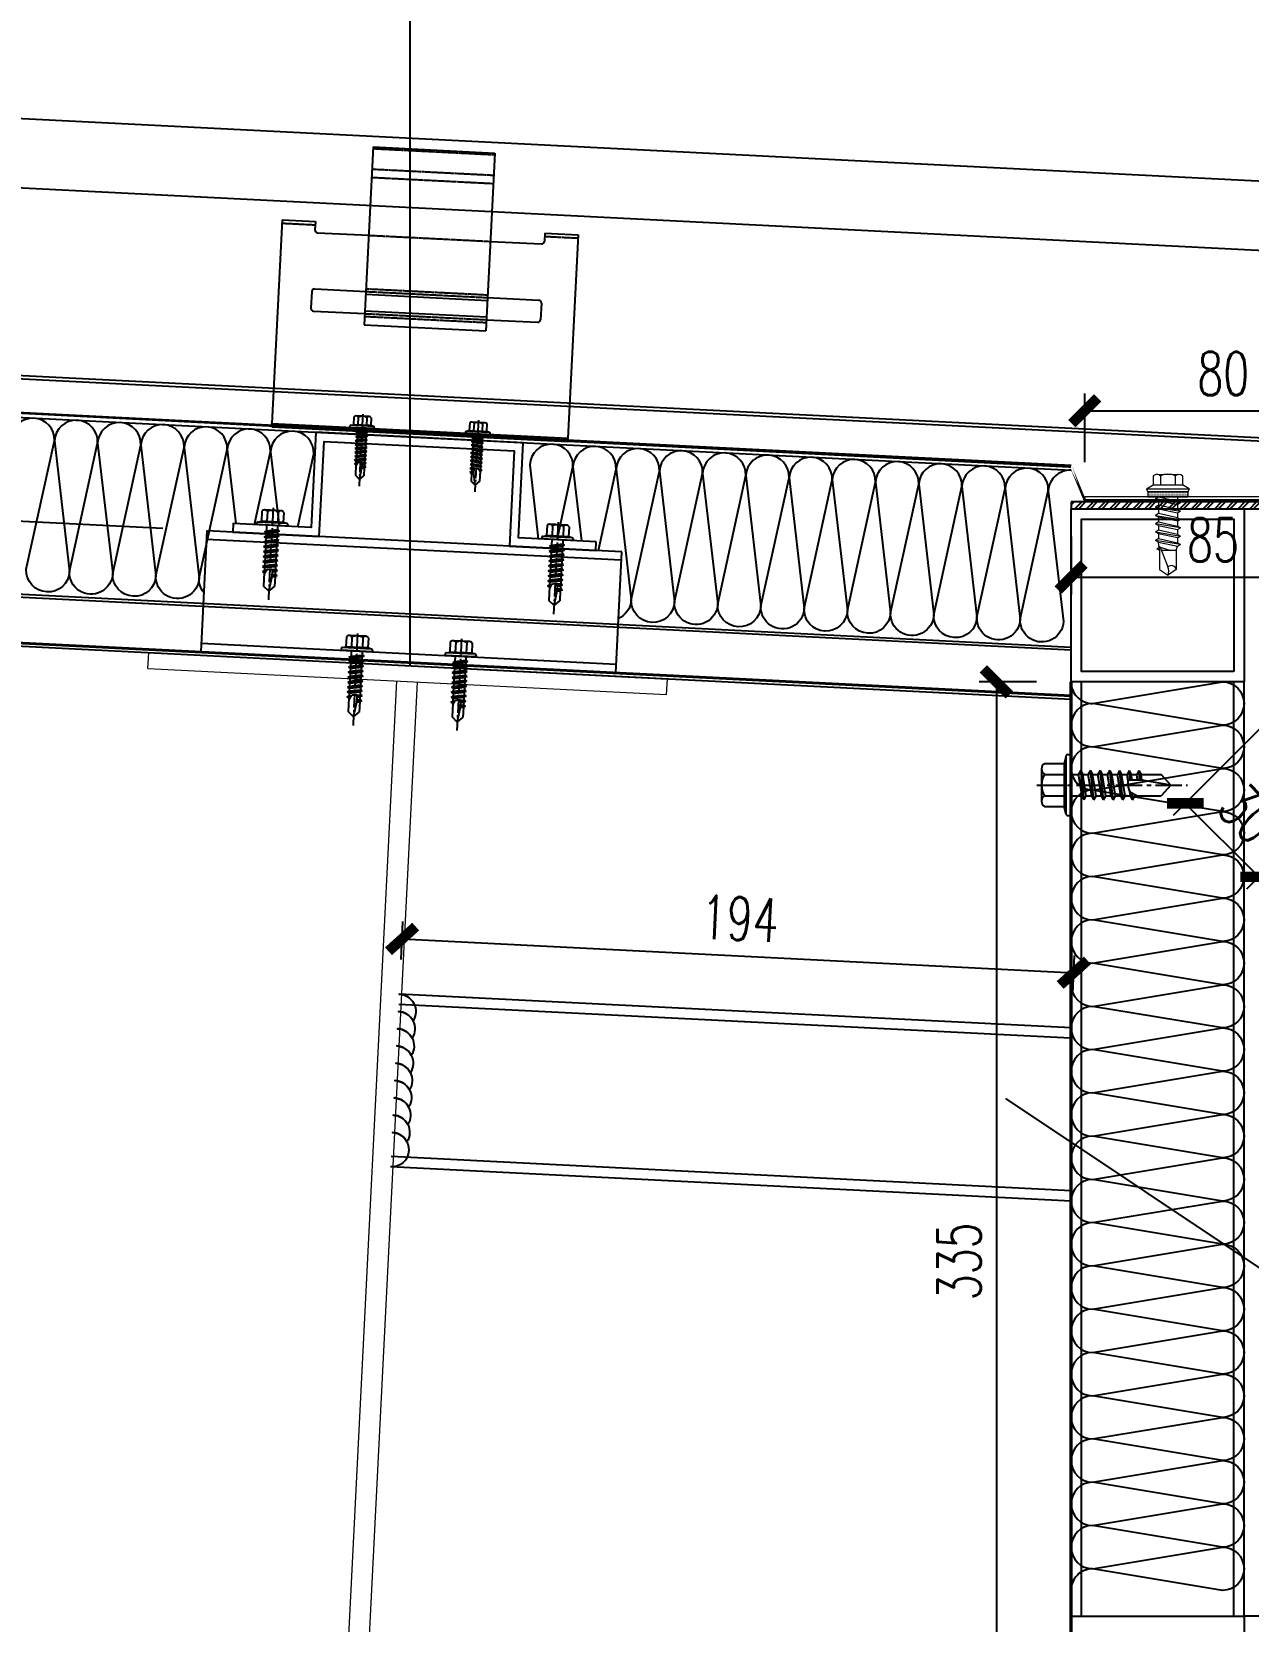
# Model space of a CAD drawing. Extents: x -599358 to 2865263, y -1062760 to 486533.
# Drawn here: x 116409.8 to 116761.2, y -727564.4 to -727105.1 of the extents above; entities that cross this region are included whole.
import ezdxf

# ---------------------------------------------------------------- set-up
doc = ezdxf.new("R2010")
doc.units = 0
for name, pattern in [('CENTER2', [28.575, 19.05, -3.175, 3.175, -3.175]), ('DASH', [0.35, 0.25, -0.1]), ('HIDDEN', [0.375, 0.25, -0.125])]:
    doc.linetypes.add(name, pattern=pattern)
for name, color, linetype, lineweight in [('00-BW', 140, 'HIDDEN', 5), ('0CABR-零部件（螺钉、螺栓、五金件）', 53, 'Continuous', 13), ('S-dim', 81, 'Continuous', 0), ('屋面板', 6, 'Continuous', 13), ('粗', 7, 'Continuous', 50), ('紧固件', 4, 'Continuous', 13)]:
    doc.layers.add(name, color=color, linetype=linetype, lineweight=lineweight)
for name, color, linetype in [('A-AXIS-SYMB', 3, 'Continuous'), ('BWM', 8, 'Continuous'), ('DIM', 173, 'Continuous'), ('HATCH', 66, 'Continuous'), ('PJ', 151, 'Continuous'), ('Q-焊缝', 8, 'Continuous'), ('SEAMLOK75 - SHEET', 6, 'Continuous'), ('ZX', 1, 'CENTER2'), ('虹吸雨水斗', 6, 'Continuous'), ('配件', 4, 'Continuous'), ('钢承板', 253, 'Continuous')]:
    doc.layers.add(name, color=color, linetype=linetype)
doc.styles.add('DHTEXT-1', font='romans.shx', dxfattribs={"width": 0.7, "bigfont": 'chinese.shx'})
doc.dimstyles.new('ZN5', dxfattribs={"dimscale": 5, "dimtxt": 2.5, "dimasz": 1.5, "dimexe": 1, "dimexo": 2, "dimgap": 0.9, "dimtad": 1, "dimdec": 0, "dimdsep": 46, "dimtxsty": 'DHTEXT-1', "dimblk": 'ARCHTICK', "dimcen": 2.5, "dimclrd": 173, "dimclre": 173, "dimclrt": 7, "dimazin": 2, "dimtfac": 1, "dimtix": 1, "dimtmove": 2, "dimatfit": 3, "dimfxl": 0, "dimarcsym": 0})

# ---------------------------------------------------------------- blocks, each defined once
blk = doc.blocks.new('压块-flat-1')
at = {"layer": 'HATCH', "ltscale": 10}
h = blk.add_hatch(dxfattribs=at)
h.set_pattern_fill('ACET-2D-ANSI32', color=256, scale=0.5)
h.set_pattern_definition([(45, (-3162.4305, -11124.3203), (-1.683798, 1.683798), []), (45, (-3161.308, -11124.3203), (-1.683798, 1.683798), [])])
h.paths.add_polyline_path([(-82, 0), (-82, -2), (-2, -2), (-2, -50), (0, -50), (0, 0)])
at = {"layer": '配件', "color": 4}
blk.add_lwpolyline([(-82, 0), (-82, -2), (-2, -2), (-2, -50), (0, -50), (0, 0)], close=True, dxfattribs=at)
blk = doc.blocks.new('G$C114A11A0')
at = {"layer": '0CABR-零部件（螺钉、螺栓、五金件）'}
h = blk.add_hatch(dxfattribs=at)
h.set_pattern_fill('DOTS', color=256, scale=0.1, style=0)
h.set_pattern_definition([(0, (-261042.33595, 10165.88129), (0.079375, 0.15875), [0, -0.15875])])
h.paths.add_polyline_path([(11.93, 30.92), (0.38, 30.92), (0.38, 29.38), (11.93, 29.38)])
for p, q in [((0, 31.69), (1.92, 32.84)), ((1.92, 35.52), (1.92, 32.84)), ((1.92, 32.84), (10.4, 32.84)), ((2.98, 35.92), (9.34, 35.92)), ((4.04, 35.52), (4.04, 32.84)), ((8.28, 35.52), (8.28, 32.84)), ((10.4, 35.52), (10.4, 32.84)), ((12.32, 31.69), (10.4, 32.84)), ((0, 31.69), (12.32, 31.69)), ((0, 31.69), (0.28, 30.92)), ((0.28, 30.92), (12.04, 30.92)), ((0.38, 30.92), (0.38, 29.38)), ((0.38, 29.38), (11.93, 29.38)), ((11.93, 30.92), (11.93, 29.38)), ((12.32, 31.69), (12.04, 30.92))]:
    blk.add_line(p, q, dxfattribs=at)
at = {"layer": '0CABR-零部件（螺钉、螺栓、五金件）', "ltscale": 0.03}
for p, q in [((3.42, 29.38), (2.55, 28.88)), ((3.42, 28.38), (2.55, 28.88)), ((9.77, 27.68), (2.55, 28.88)), ((3.42, 29.38), (8.9, 28.18)), ((3.42, 28.38), (8.9, 27.17)), ((3.42, 28.38), (3.42, 26.97)), ((8.9, 29.38), (8.9, 28.18)), ((8.9, 28.18), (9.77, 27.68)), ((8.9, 27.17), (9.77, 27.68)), ((3.42, 26.97), (2.55, 26.47)), ((3.42, 25.97), (2.55, 26.47)), ((2.55, 26.47), (9.77, 25.27)), ((3.42, 24.57), (2.55, 24.07)), ((3.42, 23.57), (2.55, 24.07)), ((2.55, 24.07), (9.77, 22.87)), ((8.9, 25.77), (3.42, 26.97)), ((3.42, 25.97), (8.9, 24.77)), ((3.42, 25.97), (3.42, 24.57)), ((8.9, 23.37), (3.42, 24.57)), ((3.42, 23.57), (3.42, 22.16)), ((8.9, 22.36), (3.42, 23.57)), ((8.9, 27.17), (8.9, 25.77)), ((8.9, 25.77), (9.77, 25.27)), ((8.9, 24.77), (9.77, 25.27)), ((8.9, 24.77), (8.9, 23.37)), ((8.9, 23.37), (9.77, 22.87)), ((3.42, 22.16), (2.55, 21.66)), ((3.42, 21.16), (2.55, 21.66)), ((9.77, 20.46), (2.55, 21.66)), ((3.42, 19.76), (2.55, 19.26)), ((3.42, 18.76), (2.55, 19.26)), ((2.55, 19.26), (9.77, 18.06)), ((3.42, 22.16), (8.9, 20.96)), ((3.42, 21.16), (3.42, 19.76)), ((3.42, 21.16), (8.9, 19.96)), ((8.9, 18.56), (3.42, 19.76)), ((8.9, 17.55), (3.42, 18.76)), ((3.42, 18.76), (3.42, 17.35)), ((8.9, 22.36), (9.77, 22.87)), ((8.9, 22.36), (8.9, 20.96)), ((8.9, 20.96), (9.77, 20.46)), ((8.9, 19.96), (9.77, 20.46)), ((8.9, 19.96), (8.9, 18.56)), ((8.9, 18.56), (9.77, 18.06)), ((3.42, 17.35), (2.55, 16.85)), ((9.77, 15.65), (2.55, 16.85)), ((3.42, 16.35), (2.55, 16.85)), ((3.64, 14.8), (2.92, 14.39)), ((2.92, 14.39), (3.69, 14.2)), ((3.72, 13.92), (2.92, 14.39)), ((3.42, 17.35), (8.9, 16.15)), ((3.42, 17.35), (8.9, 16.15)), ((3.42, 16.35), (8.9, 15.15)), ((3.65, 14.7), (3.42, 16.35)), ((3.65, 14.7), (3.76, 13.58)), ((3.92, 14.88), (6.17, 9.23)), ((3.93, 14.85), (7.03, 13.89)), ((4.15, 14.1), (5, 13.89)), ((8.56, 13.89), (4.21, 13.89)), ((8.56, 13.89), (8.9, 15.15)), ((8.56, 13.89), (8.56, 8.43)), ((8.9, 17.55), (9.77, 18.06)), ((8.9, 17.55), (8.9, 16.15)), ((8.9, 16.15), (9.77, 15.65)), ((8.9, 15.15), (9.77, 15.65)), ((3.76, 13.58), (3.76, 8.43)), ((3.76, 8.43), (6.01, 6.86)), ((8.56, 8.43), (6.31, 6.86))]:
    blk.add_line(p, q, dxfattribs=at)
at = {"layer": '0CABR-零部件（螺钉、螺栓、五金件）'}
for centre, radius, start, end in [((2.98, 34.33), 1.59, 48.3968, 131.6032), ((6.16, 30.15), 5.78, 68.4898, 111.5102), ((9.34, 34.33), 1.59, 48.3968, 131.6032)]:
    blk.add_arc(centre, radius, start, end, dxfattribs=at)
at = {"layer": '0CABR-零部件（螺钉、螺栓、五金件）', "ltscale": 0.03}
for centre, radius, start, end in [((3.77, 14.84), 0.147, 16.3775, 187.739), ((7.1, 8.02), 1.53, 15.6219, 127.3885), ((3.17, 7.99), 3.25, 338.5847, 22.4418), ((6.16, 7.07), 0.267, 235, 305)]:
    blk.add_arc(centre, radius, start, end, dxfattribs=at)
blk = doc.blocks.new('_ArchTick')
at = {"color": 0, "linetype": 'ByBlock', "const_width": 0.4}
blk.add_lwpolyline([(-0.5, -0.5), (0.5, 0.5)], dxfattribs=at)
blk = doc.blocks.new('*D1842')
at = {"layer": 'Defpoints', "color": 0, "ltscale": 50, "transparency": 16777216}
for p in [(116182.19, -727235.31), (116457.67, -727249.17), (116222.42, -727273.48)]:
    blk.add_point(p, dxfattribs=at)
at = {"layer": 'DIM', "color": 173, "linetype": 'ByBlock', "lineweight": -2, "ltscale": 50, "transparency": 16777216}
for p, q in [((116447.68, -727248.67), (116177.2, -727235.06)), ((116180.38, -727271.37), (116182.19, -727235.31)), ((116212.43, -727272.98), (116175.38, -727271.12))]:
    blk.add_line(p, q, dxfattribs=at)
at = {"layer": 'DIM', "color": 173, "lineweight": -2, "ltscale": 50, "transparency": 16777216, "xscale": 7.5, "yscale": 7.5, "zscale": 7.5}
for p, rotation in [((116182.19, -727235.31), 87.11962244716284), ((116180.38, -727271.37), 267.1196224471628)]:
    blk.add_blockref('_ArchTick', p, dxfattribs=dict(at, rotation=rotation))
at = {"layer": 'DIM', "color": 7, "ltscale": 50, "transparency": 16777216, "insert": (116170.55, -727252.8), "char_height": 12.5, "attachment_point": 5, "rotation": 87.1196, "style": 'DHTEXT-1'}
blk.add_mtext('35', dxfattribs=at)
blk = doc.blocks.new('*D1843')
at = {"layer": 'Defpoints', "color": 0, "ltscale": 50, "transparency": 16777216}
for p in [(116183.7, -727205.35), (116225.74, -727207.47), (116457.67, -727249.17)]:
    blk.add_point(p, dxfattribs=at)
at = {"layer": 'DIM', "color": 173, "linetype": 'ByBlock', "lineweight": -2, "ltscale": 50, "transparency": 16777216}
for p, q in [((116215.75, -727206.97), (116178.71, -727205.1)), ((116182.19, -727235.31), (116183.7, -727205.35)), ((116447.68, -727248.67), (116177.2, -727235.06))]:
    blk.add_line(p, q, dxfattribs=at)
at = {"layer": 'DIM', "color": 173, "lineweight": -2, "ltscale": 50, "transparency": 16777216, "xscale": 7.5, "yscale": 7.5, "zscale": 7.5}
for p, rotation in [((116183.7, -727205.35), 87.11962244716284), ((116182.19, -727235.31), 267.1196224471628)]:
    blk.add_blockref('_ArchTick', p, dxfattribs=dict(at, rotation=rotation))
at = {"layer": 'DIM', "color": 7, "ltscale": 50, "transparency": 16777216, "insert": (116172.21, -727219.79), "char_height": 12.5, "attachment_point": 5, "rotation": 87.1196, "style": 'DHTEXT-1'}
blk.add_mtext('30', dxfattribs=at)
blk = doc.blocks.new('2134')
at = {"color": 1, "linetype": 'Continuous', "ltscale": 10}
for p, q in [((2311608.2, -279977.58), (2311758.2, -279977.58)), ((2311608.2, -279982.08), (2311608.2, -279977.58)), ((2311758.2, -279982.08), (2311758.2, -279977.58)), ((2311608.2, -279982.08), (2311758.2, -279982.08)), ((2311680.2, -280273.08), (2311680.2, -279982.08)), ((2311686.2, -280273.08), (2311686.2, -279982.08)), ((2311608.2, -280273.08), (2311758.2, -280273.08)), ((2311608.2, -280277.58), (2311608.2, -280273.08)), ((2311758.2, -280273.08), (2311758.2, -280277.58)), ((2311608.2, -280277.58), (2311758.2, -280277.58))]:
    blk.add_line(p, q, dxfattribs=at)
at = {"layer": 'S-dim', "ltscale": 10}
blk.add_line((2311685.45, -280277.58), (2311680.95, -280277.58), dxfattribs=at)
blk = doc.blocks.new('34t65')
at = {"color": 2, "ltscale": 50}
for p, q in [((1430036.99, 238183.35), (1430156.99, 238183.35)), ((1430036.99, 238148.35), (1430036.99, 238183.35)), ((1430156.99, 238183.35), (1430156.99, 238148.35)), ((1430036.99, 238180.85), (1430156.99, 238180.85)), ((1430156.99, 238150.85), (1430036.99, 238150.85)), ((1430156.99, 238148.35), (1430036.99, 238148.35))]:
    blk.add_line(p, q, dxfattribs=at)
blk = doc.blocks.new('*U1726')
at = {"layer": 'PJ'}
for p, q in [((-4.4, 0.45), (-4.4, 0)), ((4.4, 0), (-4.4, 0)), ((-4.1, 0.75), (-3.1, 1)), ((4.1, 0.75), (-4.1, 0.75)), ((-3.1, 3.85), (-3.1, 1)), ((3.1, 1), (-3.1, 1)), ((2.33, 4.25), (-2.33, 4.25)), ((-2.04, 0.75), (-1.55, 1)), ((-1.55, 3.85), (-1.55, 1)), ((-1.55, 0), (-1.55, -1.59)), ((1.55, 3.85), (1.55, 1)), ((2.15, 0.75), (1.55, 1)), ((1.55, 0), (1.55, -1.09)), ((3.1, 3.85), (3.1, 1)), ((4.1, 0.75), (3.1, 1)), ((4.4, 0.45), (4.4, 0)), ((-2.11, -1.9), (2.11, -1.4)), ((-2.11, -1.9), (-1.55, -1.59)), ((-2.11, -1.9), (-1.55, -2.21)), ((-2.11, -3.3), (2.11, -2.8)), ((-2.11, -3.3), (-1.55, -2.99)), ((-2.11, -3.3), (-1.55, -3.61)), ((-2.11, -4.7), (2.11, -4.2)), ((-2.11, -4.7), (-1.55, -4.39)), ((-1.55, -1.59), (1.55, -1.09)), ((-1.55, -2.21), (1.55, -1.71)), ((-1.55, -2.21), (-1.55, -2.99)), ((-1.55, -2.99), (1.55, -2.49)), ((-1.55, -3.61), (1.55, -3.11)), ((-1.55, -3.61), (-1.55, -4.39)), ((-1.55, -4.39), (1.55, -3.89)), ((1.55, -0.31), (1.55, -1.09)), ((2.11, -1.4), (1.55, -1.09)), ((2.11, -1.4), (1.55, -1.71)), ((1.55, -1.71), (1.55, -2.49)), ((2.11, -2.8), (1.55, -2.49)), ((2.11, -2.8), (1.55, -3.11)), ((1.55, -3.11), (1.55, -3.89)), ((2.11, -4.2), (1.55, -3.89)), ((2.11, -4.2), (1.55, -4.51)), ((-2.11, -4.7), (-1.55, -5.01)), ((-2.11, -6.1), (2.11, -5.6)), ((-2.11, -6.1), (-1.55, -5.79)), ((-2.11, -6.1), (-1.55, -6.41)), ((-2.11, -7.5), (2.11, -7)), ((-2.11, -7.5), (-1.55, -7.19)), ((-2.11, -7.5), (-1.55, -7.81)), ((-2.11, -8.9), (2.11, -8.4)), ((-2.11, -8.9), (-1.55, -8.59)), ((-2.11, -8.9), (-1.55, -9.21)), ((-1.55, -5.01), (1.55, -4.51)), ((-1.55, -5.01), (-1.55, -5.79)), ((-1.55, -5.79), (1.55, -5.29)), ((-1.55, -6.41), (1.55, -5.91)), ((-1.55, -6.41), (-1.55, -7.19)), ((-1.55, -7.19), (1.55, -6.69)), ((-1.55, -7.81), (1.55, -7.31)), ((-1.55, -7.81), (-1.55, -8.59)), ((-1.55, -8.59), (1.55, -8.09)), ((-1.55, -9.21), (1.55, -8.71)), ((1.55, -4.51), (1.55, -5.29)), ((2.11, -5.6), (1.55, -5.29)), ((2.11, -5.6), (1.55, -5.91)), ((1.55, -5.91), (1.55, -6.69)), ((2.11, -7), (1.55, -6.69)), ((2.11, -7), (1.55, -7.31)), ((1.55, -7.31), (1.55, -8.09)), ((2.11, -8.4), (1.55, -8.09)), ((2.11, -8.4), (1.55, -8.71)), ((1.55, -8.71), (1.55, -9.49)), ((-2.11, -10.3), (2.11, -9.8)), ((-2.11, -10.3), (-1.55, -9.99)), ((-2.11, -10.3), (-1.55, -10.61)), ((-2.11, -11.7), (2.11, -11.2)), ((-2.11, -11.7), (-1.55, -11.39)), ((-2.11, -11.7), (-1.55, -12.01)), ((-2.11, -13.1), (-1.55, -12.79)), ((-2.11, -13.1), (-1.14, -12.98)), ((-2.11, -13.1), (-1.55, -13.41)), ((-1.55, -9.21), (-1.55, -9.99)), ((-1.55, -9.99), (1.55, -9.49)), ((-1.55, -10.61), (1.55, -10.11)), ((-1.55, -10.61), (-1.55, -11.39)), ((-1.55, -11.39), (1.55, -10.89)), ((-1.55, -12.01), (1.55, -11.51)), ((-1.55, -12.01), (-1.55, -12.79)), ((-1.55, -12.79), (-0.99, -12.69)), ((-1.55, -13.41), (-1.33, -13.37)), ((-1.55, -13.41), (-1.55, -17.2)), ((0.56, -12.44), (1.55, -12.29)), ((0.71, -12.75), (2.11, -12.6)), ((0.71, -13.03), (1.55, -12.91)), ((2.11, -9.8), (1.55, -9.49)), ((2.11, -9.8), (1.55, -10.11)), ((1.55, -10.11), (1.55, -10.89)), ((2.11, -11.2), (1.55, -10.89)), ((2.11, -11.2), (1.55, -11.51)), ((1.55, -11.51), (1.55, -12.29)), ((2.11, -12.6), (1.55, -12.29)), ((2.11, -12.6), (1.55, -12.91)), ((1.55, -12.91), (1.55, -13.69)), ((0, -18.6), (-1.55, -17.2)), ((0, -18.6), (1.55, -17.2)), ((0.71, -13.81), (1.55, -13.69)), ((0.71, -14.15), (2.11, -14)), ((0.71, -14.43), (1.55, -14.31)), ((2.11, -14), (1.55, -13.69)), ((2.11, -14), (1.55, -14.31)), ((1.55, -14.31), (1.55, -17.2))]:
    blk.add_line(p, q, dxfattribs=at)
blk.add_lwpolyline([(0, -18.6), (0.71, -14.43), (0.71, -12.7, 0.417657), (0.41, -12.4, 0.097062), (-0.99, -12.69), (-1.55, -13.8)], format="xyb", dxfattribs=at)
for centre, radius, start, end in [((-4.1, 0.45), 0.3, 90, 180), ((-2.33, 3.3), 0.951, 35.4009, 144.5991), ((0, 1.05), 3.2, 61.0594, 118.9406), ((2.33, 3.3), 0.951, 35.4009, 144.5991), ((4.1, 0.45), 0.3, 0, 90)]:
    blk.add_arc(centre, radius, start, end, dxfattribs=at)
at = {"layer": 'ZX', "ltscale": 0.2}
blk.add_line((0, 4.94), (0, -21.03), dxfattribs=at)
blk = doc.blocks.new('A$C2F3B4A73')
at = {"layer": '粗', "lineweight": -2}
for p, q in [((25.2, 101.06), (60.4, 101.06)), ((25.2, 101.06), (25.2, 49.64)), ((60.4, 101.06), (60.4, 49.64)), ((0, 78.7), (9.6, 78.7)), ((0, 78.7), (0, 19.8)), ((9.6, 78.7), (9.6, 76.3)), ((76, 78.7), (85.6, 78.7)), ((76, 78.7), (76, 76.3)), ((85.6, 78.7), (85.6, 19.8)), ((10.4, 75.5), (25.2, 75.5)), ((60.4, 75.5), (75.2, 75.5)), ((9.6, 58.44), (9.6, 53.64)), ((10.4, 59.24), (25.2, 59.24)), ((25.2, 58.44), (60.4, 58.44)), ((60.4, 59.24), (75.2, 59.24)), ((76, 58.44), (76, 53.64)), ((10.4, 52.84), (25.2, 52.84)), ((25.2, 53.64), (60.4, 53.64)), ((60.4, 52.84), (75.2, 52.84)), ((25.2, 49.64), (60.4, 49.64)), ((0, 19.8), (85.6, 19.8)), ((0, 18.84), (0, 19.8)), ((0, 18.84), (85.6, 18.84)), ((14.4, 19.8), (14.4, 18.84)), ((71.2, 19.8), (71.2, 18.84)), ((85.6, 19.8), (85.6, 18.84))]:
    blk.add_line(p, q, dxfattribs=at)
at = {"layer": '粗', "linetype": 'DASH', "lineweight": -2}
for p, q in [((25.2, 100.58), (60.4, 100.58)), ((25.2, 94.66), (60.4, 94.66)), ((25.2, 92.26), (60.4, 92.26)), ((0, 77.74), (9.6, 77.74)), ((25.2, 75.5), (60.4, 75.5)), ((76, 77.74), (85.6, 77.74)), ((25.2, 60.04), (60.4, 60.04)), ((25.2, 59.24), (60.4, 59.24)), ((25.2, 52.84), (60.4, 52.84)), ((25.2, 52.04), (60.4, 52.04)), ((16, 19.8), (16, 18.84)), ((21.6, 19.8), (21.6, 18.84)), ((29.6, 19.8), (29.6, 18.84)), ((35.2, 19.8), (35.2, 18.84)), ((50.4, 19.8), (50.4, 18.84)), ((56, 19.8), (56, 18.84)), ((64, 19.8), (64, 18.84)), ((69.6, 19.8), (69.6, 18.84))]:
    blk.add_line(p, q, dxfattribs=at)
at = {"layer": '粗', "lineweight": -2}
for centre, start, end in [((10.4, 76.3), 180, 270), ((75.2, 76.3), 270, 0), ((10.4, 58.44), 90, 180), ((75.2, 58.44), 0, 90), ((10.4, 53.64), 180, 270), ((75.2, 53.64), 270, 0)]:
    blk.add_arc(centre, 0.8, start, end, dxfattribs=at)
at = {"layer": '紧固件', "color": 2, "yscale": 0.8, "zscale": 0.8}
for p, xscale in [((26.06, 19.8), 0.8), ((59.54, 19.8), -0.8)]:
    blk.add_blockref('*U1726', p, dxfattribs=dict(at, xscale=xscale))
blk = doc.blocks.new('A$C51791418')
blk.add_blockref('A$C2F3B4A73', (-42.8, -15.84))
blk = doc.blocks.new('*U641')
at = {"layer": 'PJ'}
for p, q in [((-3.1, 3.85), (-3.1, 1)), ((2.33, 4.25), (-2.33, 4.25)), ((-1.55, 3.85), (-1.55, 1)), ((1.55, 3.85), (1.55, 1)), ((3.1, 3.85), (3.1, 1)), ((-4.4, 0.45), (-4.4, 0)), ((4.4, 0), (-4.4, 0)), ((-4.1, 0.75), (-3.1, 1)), ((4.1, 0.75), (-4.1, 0.75)), ((3.1, 1), (-3.1, 1)), ((-2.04, 0.75), (-1.55, 1)), ((-1.55, 0), (-1.55, -1.59)), ((2.15, 0.75), (1.55, 1)), ((1.55, 0), (1.55, -1.09)), ((4.1, 0.75), (3.1, 1)), ((4.4, 0.45), (4.4, 0)), ((-2.11, -1.9), (2.11, -1.4)), ((-2.11, -1.9), (-1.55, -1.59)), ((-2.11, -1.9), (-1.55, -2.21)), ((-1.55, -1.59), (1.55, -1.09)), ((-1.55, -2.21), (1.55, -1.71)), ((-1.55, -2.21), (-1.55, -2.99)), ((1.55, -0.31), (1.55, -1.09)), ((2.11, -1.4), (1.55, -1.09)), ((2.11, -1.4), (1.55, -1.71)), ((1.55, -1.71), (1.55, -2.49)), ((-2.11, -3.3), (2.11, -2.8)), ((-2.11, -3.3), (-1.55, -2.99)), ((-2.11, -3.3), (-1.55, -3.61)), ((-2.11, -4.7), (2.11, -4.2)), ((-2.11, -4.7), (-1.55, -4.39)), ((-1.55, -2.99), (1.55, -2.49)), ((-1.55, -3.61), (1.55, -3.11)), ((-1.55, -3.61), (-1.55, -4.39)), ((-1.55, -4.39), (1.55, -3.89)), ((-1.55, -5.01), (1.55, -4.51)), ((2.11, -2.8), (1.55, -2.49)), ((2.11, -2.8), (1.55, -3.11)), ((1.55, -3.11), (1.55, -3.89)), ((2.11, -4.2), (1.55, -3.89)), ((2.11, -4.2), (1.55, -4.51)), ((1.55, -4.51), (1.55, -5.29)), ((-2.11, -4.7), (-1.55, -5.01)), ((-2.11, -6.1), (2.11, -5.6)), ((-2.11, -6.1), (-1.55, -5.79)), ((-2.11, -6.1), (-1.55, -6.41)), ((-1.55, -5.01), (-1.55, -5.79)), ((-1.55, -5.79), (1.55, -5.29)), ((-1.55, -6.41), (1.55, -5.91)), ((-1.55, -6.41), (-1.55, -7.19)), ((-1.55, -7.19), (1.55, -6.69)), ((2.11, -5.6), (1.55, -5.29)), ((2.11, -5.6), (1.55, -5.91)), ((1.55, -5.91), (1.55, -6.69)), ((2.11, -7), (1.55, -6.69)), ((-2.11, -7.5), (2.11, -7)), ((-2.11, -7.5), (-1.55, -7.19)), ((-2.11, -7.5), (-1.55, -7.81)), ((-2.11, -8.9), (-1.55, -8.59)), ((-2.11, -8.9), (-1.14, -8.78)), ((-2.11, -8.9), (-1.55, -9.21)), ((-1.55, -7.81), (1.55, -7.31)), ((-1.55, -7.81), (-1.55, -8.59)), ((-1.55, -8.59), (-0.99, -8.49)), ((-1.55, -9.21), (-1.33, -9.17)), ((0.56, -8.24), (1.55, -8.09)), ((0.71, -8.55), (2.11, -8.4)), ((0.71, -8.83), (1.55, -8.71)), ((2.11, -7), (1.55, -7.31)), ((1.55, -7.31), (1.55, -8.09)), ((2.11, -8.4), (1.55, -8.09)), ((2.11, -8.4), (1.55, -8.71)), ((1.55, -8.71), (1.55, -9.49)), ((-1.55, -9.21), (-1.55, -13)), ((0.71, -9.61), (1.55, -9.49)), ((0.71, -9.95), (2.11, -9.8)), ((0.71, -10.23), (1.55, -10.11)), ((2.11, -9.8), (1.55, -9.49)), ((2.11, -9.8), (1.55, -10.11)), ((1.55, -10.11), (1.55, -13)), ((0, -14.4), (-1.55, -13)), ((0, -14.4), (1.55, -13))]:
    blk.add_line(p, q, dxfattribs=at)
blk.add_lwpolyline([(0, -14.4), (0.71, -10.23), (0.71, -8.5, 0.417657), (0.41, -8.2, 0.097062), (-0.99, -8.49), (-1.55, -9.6)], format="xyb", dxfattribs=at)
for centre, radius, start, end in [((-2.33, 3.3), 0.951, 35.4009, 144.5991), ((0, 1.05), 3.2, 61.0594, 118.9406), ((2.33, 3.3), 0.951, 35.4009, 144.5991), ((-4.1, 0.45), 0.3, 90, 180), ((4.1, 0.45), 0.3, 0, 90)]:
    blk.add_arc(centre, radius, start, end, dxfattribs=at)
at = {"layer": 'ZX', "ltscale": 0.2}
blk.add_line((0, 4.94), (0, -16.83), dxfattribs=at)
blk = doc.blocks.new('*D1921')
at = {"layer": 'Defpoints', "color": 0, "ltscale": 50, "transparency": 16777216}
for p in [(116710.86, -727377), (116516.01, -727383.19), (116710.06, -727392.96)]:
    blk.add_point(p, dxfattribs=at)
at = {"layer": 'DIM', "color": 173, "linetype": 'ByBlock', "lineweight": -2, "ltscale": 50, "transparency": 16777216}
for p, q in [((116516.51, -727373.2), (116517.06, -727362.24)), ((116516.81, -727367.24), (116710.86, -727377)), ((116710.56, -727382.97), (116711.11, -727372.01))]:
    blk.add_line(p, q, dxfattribs=at)
at = {"layer": 'DIM', "color": 173, "lineweight": -2, "ltscale": 50, "transparency": 16777216, "xscale": 7.5, "yscale": 7.5, "zscale": 7.5}
for p, rotation in [((116516.81, -727367.24), 177.1196224471349), ((116710.86, -727377), 357.1196224471349)]:
    blk.add_blockref('_ArchTick', p, dxfattribs=dict(at, rotation=rotation))
at = {"layer": 'DIM', "color": 7, "ltscale": 50, "transparency": 16777216, "insert": (116614.38, -727361.38), "char_height": 12.5, "attachment_point": 5, "rotation": 357.1196, "style": 'DHTEXT-1'}
blk.add_mtext('194', dxfattribs=at)
blk = doc.blocks.new('*D2159')
at = {"layer": 'Defpoints', "color": 0, "ltscale": 50, "transparency": 16777216}
for p in [(116794.04, -727214.64), (116714.04, -727239.52), (116794.04, -727239.52)]:
    blk.add_point(p, dxfattribs=at)
at = {"layer": '虹吸雨水斗', "color": 173, "linetype": 'ByBlock', "lineweight": -2, "ltscale": 50, "transparency": 16777216}
for p, q in [((116714.04, -727229.52), (116714.04, -727209.64)), ((116794.04, -727229.52), (116794.04, -727209.64)), ((116714.04, -727214.64), (116794.04, -727214.64))]:
    blk.add_line(p, q, dxfattribs=at)
at = {"layer": '虹吸雨水斗', "color": 173, "lineweight": -2, "ltscale": 50, "transparency": 16777216, "xscale": 7.5, "yscale": 7.5, "zscale": 7.5, "rotation": 180}
blk.add_blockref('_ArchTick', (116714.04, -727214.64), dxfattribs=at)
at = {"layer": '虹吸雨水斗', "color": 173, "lineweight": -2, "ltscale": 50, "transparency": 16777216, "xscale": 7.5, "yscale": 7.5, "zscale": 7.5}
blk.add_blockref('_ArchTick', (116794.04, -727214.64), dxfattribs=at)
at = {"layer": '虹吸雨水斗', "color": 7, "ltscale": 50, "transparency": 16777216, "insert": (116754.04, -727203.89), "char_height": 12.5, "attachment_point": 5, "style": 'DHTEXT-1'}
blk.add_mtext('80', dxfattribs=at)
blk = doc.blocks.new('*D2161')
at = {"layer": 'Defpoints', "color": 0, "ltscale": 50, "transparency": 16777216}
for p in [(116772.83, -727298.31), (116794.04, -727319.52), (116743.08, -727328.06)]:
    blk.add_point(p, dxfattribs=at)
at = {"layer": '虹吸雨水斗', "color": 173, "linetype": 'ByBlock', "lineweight": -2, "ltscale": 50, "transparency": 16777216}
for p, q in [((116765.76, -727305.38), (116739.55, -727331.59)), ((116764.29, -727349.27), (116743.08, -727328.06)), ((116786.97, -727326.59), (116760.76, -727352.81))]:
    blk.add_line(p, q, dxfattribs=at)
at = {"layer": '虹吸雨水斗', "color": 173, "lineweight": -2, "ltscale": 50, "transparency": 16777216, "xscale": 7.5, "yscale": 7.5, "zscale": 7.5}
for p, rotation in [((116743.08, -727328.06), 135.0000000001572), ((116764.29, -727349.27), 315.0000000001572)]:
    blk.add_blockref('_ArchTick', p, dxfattribs=dict(at, rotation=rotation))
at = {"layer": '虹吸雨水斗', "color": 7, "ltscale": 50, "transparency": 16777216, "insert": (116761.29, -727331.06), "char_height": 12.5, "attachment_point": 5, "rotation": 315, "style": 'DHTEXT-1'}
blk.add_mtext('30', dxfattribs=at)
blk = doc.blocks.new('*D2165')
at = {"layer": 'Defpoints', "color": 0, "ltscale": 50, "transparency": 16777216}
for p in [(116710.06, -727240.96), (116792.06, -727240.96), (116792.06, -727262.68)]:
    blk.add_point(p, dxfattribs=at)
at = {"layer": '虹吸雨水斗', "color": 173, "linetype": 'ByBlock', "lineweight": -2, "ltscale": 50, "transparency": 16777216}
for p, q in [((116710.06, -727250.96), (116710.06, -727267.68)), ((116792.06, -727250.96), (116792.06, -727267.68)), ((116710.06, -727262.68), (116792.06, -727262.68))]:
    blk.add_line(p, q, dxfattribs=at)
at = {"layer": '虹吸雨水斗', "color": 173, "lineweight": -2, "ltscale": 50, "transparency": 16777216, "xscale": 7.5, "yscale": 7.5, "zscale": 7.5, "rotation": 180}
blk.add_blockref('_ArchTick', (116710.06, -727262.68), dxfattribs=at)
at = {"layer": '虹吸雨水斗', "color": 173, "lineweight": -2, "ltscale": 50, "transparency": 16777216, "xscale": 7.5, "yscale": 7.5, "zscale": 7.5}
blk.add_blockref('_ArchTick', (116792.06, -727262.68), dxfattribs=at)
at = {"layer": '虹吸雨水斗', "color": 7, "ltscale": 50, "transparency": 16777216, "insert": (116751.06, -727251.93), "char_height": 12.5, "attachment_point": 5, "style": 'DHTEXT-1'}
blk.add_mtext('85', dxfattribs=at)
blk = doc.blocks.new('*D2167')
at = {"layer": 'Defpoints', "color": 0, "ltscale": 50, "transparency": 16777216}
for p in [(116710.06, -727292.96), (116688.49, -727627.86), (116710.06, -727627.86)]:
    blk.add_point(p, dxfattribs=at)
at = {"layer": '虹吸雨水斗', "color": 173, "linetype": 'ByBlock', "lineweight": -2, "ltscale": 50, "transparency": 16777216}
for p, q in [((116700.06, -727292.96), (116683.49, -727292.96)), ((116688.49, -727292.96), (116688.49, -727627.86)), ((116700.06, -727627.86), (116683.49, -727627.86))]:
    blk.add_line(p, q, dxfattribs=at)
at = {"layer": '虹吸雨水斗', "color": 173, "lineweight": -2, "ltscale": 50, "transparency": 16777216, "xscale": 7.5, "yscale": 7.5, "zscale": 7.5}
for p, rotation in [((116688.49, -727292.96), 90), ((116688.49, -727627.86), 270)]:
    blk.add_blockref('_ArchTick', p, dxfattribs=dict(at, rotation=rotation))
at = {"layer": '虹吸雨水斗', "color": 7, "ltscale": 50, "transparency": 16777216, "insert": (116677.74, -727460.41), "char_height": 12.5, "attachment_point": 5, "rotation": 90, "style": 'DHTEXT-1'}
blk.add_mtext('335', dxfattribs=at)

msp = doc.modelspace()

# ---------------------------------------------------------------- linework, layer by layer
at = {"color": 1, "ltscale": 50}
for p, q in [((116220.08, -727205.68), (116710.06, -727230.33)), ((116220.08, -727207.18), (116710.06, -727231.84))]:
    msp.add_line(p, q, dxfattribs=at)
at = {"color": 4, "ltscale": 50}
for p, q in [((116710.06, -727283), (116220.08, -727258.35)), ((116710.06, -727283.8), (116220.08, -727259.15)), ((116710.06, -727297.22), (116220.08, -727272.57)), ((116710.06, -727298.02), (116220.08, -727273.37))]:
    msp.add_line(p, q, dxfattribs=at)
at = {"color": 2, "ltscale": 50}
for p, q in [((116710.06, -727296.92), (116220.08, -727272.27)), ((116710.06, -727562.86), (116710.06, -727292.96)), ((116713.06, -727562.86), (116713.06, -727292.96)), ((116757.06, -727562.86), (116757.06, -727292.96)), ((116760.06, -727562.86), (116760.06, -727292.96)), ((117676.53, -727562.86), (116760.06, -727562.86))]:
    msp.add_line(p, q, dxfattribs=at)
at = {"color": 2}
msp.add_lwpolyline([(116572.9, -727252.47), (116550.43, -727251.34), (116551.81, -727223.87), (116491.89, -727220.86), (116490.51, -727248.32), (116468.03, -727247.19), (116467.91, -727249.69), (116492.88, -727250.95), (116494.26, -727223.48), (116549.19, -727226.24), (116547.81, -727253.71), (116572.78, -727254.97)], close=True, dxfattribs=at)
at = {"color": 2, "ltscale": 50}
for points in [[(116760.06, -727292.96), (116710.06, -727292.96), (116710.06, -727242.96), (116760.06, -727242.96)], [(116757.06, -727289.96), (116713.06, -727289.96), (116713.06, -727245.96), (116757.06, -727245.96)], [(116760.06, -727612.86), (116710.06, -727612.86), (116710.06, -727562.86), (116760.06, -727562.86)]]:
    msp.add_lwpolyline(points, close=True, dxfattribs=at)
at = {"layer": 'A-AXIS-SYMB', "ltscale": 10}
for p, q in [((116710.06, -727392.96), (116516.01, -727383.19)), ((116709.91, -727395.95), (116515.86, -727386.19)), ((116710.06, -727440.02), (116513.65, -727430.13)), ((116710.06, -727443.02), (116513.5, -727433.13))]:
    msp.add_line(p, q, dxfattribs=at)
at = {"layer": 'BWM'}
for points in [[(116459.52, -727267.15, -0.182132), (116458.18, -727262.95), (116466.3, -727225.83, 1), (116453.82, -727225.2), (116458.18, -727262.95, -1), (116445.69, -727262.32), (116453.82, -727225.2, 1), (116441.34, -727224.57), (116445.69, -727262.32, -1), (116433.21, -727261.69), (116441.34, -727224.57, 1), (116428.85, -727223.95), (116433.21, -727261.69, -1), (116420.72, -727261.07), (116428.85, -727223.95, 1), (116416.37, -727223.32), (116420.72, -727261.07, -1), (116408.24, -727260.44), (116416.37, -727223.32, 1), (116403.88, -727222.69)], [(116474.18, -727247.5), (116478.79, -727226.46, 1), (116466.3, -727225.83), (116468.77, -727247.23)], [(116486.66, -727248.13), (116491.27, -727227.09, 1), (116478.79, -727226.46), (116481.26, -727247.86)], [(116561.57, -727251.9), (116566.18, -727230.85, 1), (116553.69, -727230.23), (116556.16, -727251.63)], [(116573.51, -727255), (116578.66, -727231.48, 1), (116566.18, -727230.85), (116568.65, -727252.26)], [(116710.06, -727231.84, 0.414214), (116703.5, -727237.76), (116707.86, -727275.51, -1), (116695.38, -727274.89), (116703.5, -727237.76, 1), (116691.02, -727237.14), (116695.38, -727274.89, -1), (116682.89, -727274.26), (116691.02, -727237.14, 1), (116678.54, -727236.51), (116682.89, -727274.26, -1), (116670.41, -727273.63), (116678.54, -727236.51, 1), (116666.05, -727235.88), (116670.41, -727273.63, -1), (116657.92, -727273), (116666.05, -727235.88, 1), (116653.57, -727235.25), (116657.92, -727273, -1), (116645.44, -727272.37), (116653.57, -727235.25, 1), (116641.08, -727234.62), (116645.44, -727272.37, -1), (116632.96, -727271.74), (116641.08, -727234.62, 1), (116628.6, -727234), (116632.96, -727271.74, -1), (116620.47, -727271.12), (116628.6, -727234, 1), (116616.12, -727233.37), (116620.47, -727271.12, -1), (116607.99, -727270.49), (116616.12, -727233.37, 1), (116603.63, -727232.74), (116607.99, -727270.49, -1), (116595.5, -727269.86), (116603.63, -727232.74, 1), (116591.15, -727232.11), (116595.5, -727269.86, -1), (116583.02, -727269.23), (116591.15, -727232.11, 1), (116578.66, -727231.48), (116583.02, -727269.23, -0.283657), (116579.3, -727274.64, -0.283657)], [(116710.06, -727292.96, 0.414214), (116716.31, -727299.21), (116753.79, -727292.96, -1), (116753.79, -727305.46), (116716.31, -727299.21, 1), (116716.31, -727311.71), (116753.79, -727305.46, -1), (116753.79, -727317.96), (116716.31, -727311.71, 1), (116716.31, -727324.21), (116753.79, -727317.96, -1), (116753.79, -727330.46), (116716.31, -727324.21, 1), (116716.31, -727336.71), (116753.79, -727330.46, -1), (116753.79, -727342.96), (116716.31, -727336.71, 1), (116716.31, -727349.21), (116753.79, -727342.96, -1), (116753.79, -727355.46), (116716.31, -727349.21, 1), (116716.31, -727361.71), (116753.79, -727355.46, -1), (116753.79, -727367.96), (116716.31, -727361.71, 1), (116716.31, -727374.21), (116753.79, -727367.96, -1), (116753.79, -727380.46), (116716.31, -727374.21, 1), (116716.31, -727386.71), (116753.79, -727380.46, -1), (116753.79, -727392.96), (116716.31, -727386.71, 1), (116716.31, -727399.21), (116753.79, -727392.96, -1), (116753.79, -727405.46), (116716.31, -727399.21, 1), (116716.31, -727411.71), (116753.79, -727405.46, -1), (116753.79, -727417.96), (116716.31, -727411.71, 1), (116716.31, -727424.21), (116753.79, -727417.96, -1), (116753.79, -727430.46), (116716.31, -727424.21, 1), (116716.31, -727436.71), (116753.79, -727430.46, -1), (116753.79, -727442.96), (116716.31, -727436.71, 1), (116716.31, -727449.21), (116753.79, -727442.96, -1), (116753.79, -727455.46), (116716.31, -727449.21, 1), (116716.31, -727461.71), (116753.79, -727455.46, -1), (116753.79, -727467.96), (116716.31, -727461.71, 1), (116716.31, -727474.21), (116753.79, -727467.96, -1), (116753.79, -727480.46), (116716.31, -727474.21, 1), (116716.31, -727486.71), (116753.79, -727480.46, -1), (116753.79, -727492.96), (116716.31, -727486.71, 1), (116716.31, -727499.21), (116753.79, -727492.96, -1), (116753.79, -727505.46), (116716.31, -727499.21, 1), (116716.31, -727511.71), (116753.79, -727505.46, -1), (116753.79, -727517.96), (116716.31, -727511.71, 1), (116716.31, -727524.21), (116753.79, -727517.96, -1), (116753.79, -727530.46), (116716.31, -727524.21, 1), (116716.31, -727536.71), (116753.79, -727530.46, -1), (116753.79, -727542.96), (116716.31, -727536.71, 1), (116716.31, -727549.21), (116753.79, -727542.96, -1), (116753.79, -727555.46), (116716.31, -727549.21, 0.414214), (116710.06, -727555.46)]]:
    msp.add_lwpolyline(points, format="xyb", dxfattribs=at)
at = {"layer": 'DIM', "ltscale": 10}
for p, q in [((116519.13, -727288.41), (116519.13, -726849.55)), ((116691.16, -727413.38), (116799.39, -727485.63))]:
    msp.add_line(p, q, dxfattribs=at)
at = {"layer": 'Q-焊缝'}
msp.add_lwpolyline([(116520.21, -727385.91, 0.267949), (116516.01, -727383.19, -0.57735), (116519.96, -727390.9, 0.267949), (116515.76, -727388.19, -0.57735), (116519.71, -727395.89, 0.267949), (116515.51, -727393.18, -0.57735), (116519.46, -727400.89, 0.267949), (116515.26, -727398.17, -0.57735), (116519.2, -727405.88, 0.267949), (116515.01, -727403.17, -0.57735), (116518.95, -727410.87, 0.267949), (116514.75, -727408.16, -0.57735), (116518.7, -727415.87, 0.267949), (116514.5, -727413.15, -0.57735), (116518.45, -727420.86, 0.267949), (116514.25, -727418.15, -0.57735), (116518.2, -727425.86, 0.267949), (116514, -727423.14, -1), (116513.5, -727433.13)], format="xyb", dxfattribs=at)
at = {"layer": 'SEAMLOK75 - SHEET'}
for p, q in [((116910.06, -727155.62, 0), (116220.08, -727120.9, 0)), ((116909.06, -727175.59, 0), (116220.08, -727140.93, 0)), ((116220.08, -727195, 0), (116906.34, -727229.52, 0)), ((116220.08, -727196, 0), (116906.29, -727230.52, 0))]:
    msp.add_line(p, q, dxfattribs=at)
at = {"layer": '屋面板', "color": 1, "const_width": 0.7}
for points in [[(116220.08, -727205.68), (116710.06, -727230.81)], [(116710.06, -727230.81), (116714.04, -727240.52)]]:
    msp.add_lwpolyline(points, close=True, dxfattribs=at)
msp.add_lwpolyline([(116714.04, -727240.52), (116792.06, -727240.52), (116792.06, -727299.88)], dxfattribs=at)
at = {"layer": '屋面板', "color": 6}
msp.add_lwpolyline([(116714.04, -727240.52), (116793.04, -727240.52), (116793.04, -727317.11), (116773.54, -727297.6), (116772.83, -727298.31), (116794.04, -727319.52), (116794.04, -727239.52), (116714.04, -727239.52)], close=True, dxfattribs=at)
at = {"layer": '钢承板', "color": 4, "const_width": 1}
msp.add_lwpolyline([(116710.06, -727292.96), (116710.06, -727627.86), (116760.06, -727627.86)], dxfattribs=at)

# ---------------------------------------------------------------- block references
msp.add_blockref('压块-flat-1', (116792.06, -727240.96))
at = {"xscale": -1, "rotation": 357.1196224472592}
msp.add_blockref('34t65', (1532841.66, -1036998.43), dxfattribs=at)
at = {"layer": '00-BW', "rotation": 359.9973387277178}
msp.add_blockref('G$C114A11A0', (116731.9, -727268.92), dxfattribs=at)
at = {"layer": 'S-dim', "rotation": 357.1196224470574}
msp.add_blockref('2134', (-2178175.02, -331500.36, 0), dxfattribs=at)
at = {"layer": 'SEAMLOK75 - SHEET', "rotation": 357.1196224472592}
msp.add_blockref('A$C51791418', (116521.75, -727224.4), dxfattribs=at)
at = {"layer": '紧固件'}
for name, p, xscale, yscale, zscale, rotation in [('*U1726', (116479.27, -727247.76, 0), 1.023999999801318, 1.023999999801318, 1.023999999801318, 357.1196224472592), ('*U1726', (116561.67, -727251.9), 1.023999999801318, 1.023999999801318, 1.023999999801318, 357.1196224472592), ('*U1726', (116503.72, -727284.03), 1.023999999801318, 1.023999999801318, 1.023999999801318, 357.1196224472592), ('*U1726', (116533.7, -727285.54), 1.023999999801318, 1.023999999801318, 1.023999999801318, 357.1196224472592), ('*U641', (116710.06, -727322.78), 2, 2, 2, 90)]:
    msp.add_blockref(name, p, dxfattribs=dict(at, xscale=xscale, yscale=yscale, zscale=zscale, rotation=rotation))

# ---------------------------------------------------------------- dimensions: what is measured, and where the dimension line sits
at = {"layer": 'DIM', "ltscale": 50}
dim = msp.add_linear_dim(base=(116183.7, -727205.35), p1=(116457.67, -727249.17), p2=(116225.74, -727207.47), angle=267.1196, dimstyle='ZN5', dxfattribs=at)
dim.commit()
dim.dimension.update_dxf_attribs({"geometry": '*D1843', "text_midpoint": (116172.21, -727219.79)})
dim = msp.add_linear_dim(base=(116182.19, -727235.31), p1=(116222.42, -727273.48), p2=(116457.67, -727249.17), angle=267.1196, text='35', dimstyle='ZN5', dxfattribs=at)
dim.commit()
dim.dimension.update_dxf_attribs({"geometry": '*D1842', "text_midpoint": (116170.55, -727252.8)})
dim = msp.add_aligned_dim(p1=(116516.01, -727383.19), p2=(116710.06, -727392.96), distance=15.97, dimstyle='ZN5', dxfattribs=at)
dim.commit()
dim.dimension.update_dxf_attribs({"geometry": '*D1921', "text_midpoint": (116614.38, -727361.38)})
at = {"layer": '虹吸雨水斗', "ltscale": 50}
for p1, p2, distance, picture, middle in [((116714.04, -727239.52), (116794.04, -727239.52), 24.88, '*D2159', (116754.04, -727203.89)), ((116710.06, -727292.96), (116710.06, -727627.86), -21.57, '*D2167', (116677.74, -727460.41)), ((116794.04, -727319.52), (116772.83, -727298.31), 42.07, '*D2161', (116761.29, -727331.06))]:
    dim = msp.add_aligned_dim(p1=p1, p2=p2, distance=distance, dimstyle='ZN5', dxfattribs=at)
    dim.commit()
    dim.dimension.update_dxf_attribs({"geometry": picture, "text_midpoint": middle})
dim = msp.add_aligned_dim(p1=(116710.06, -727240.96), p2=(116792.06, -727240.96), distance=-21.73, text='85', dimstyle='ZN5', dxfattribs=at)
dim.commit()
dim.dimension.update_dxf_attribs({"geometry": '*D2165', "text_midpoint": (116751.06, -727251.93)})

doc.saveas('drawing.dxf')
